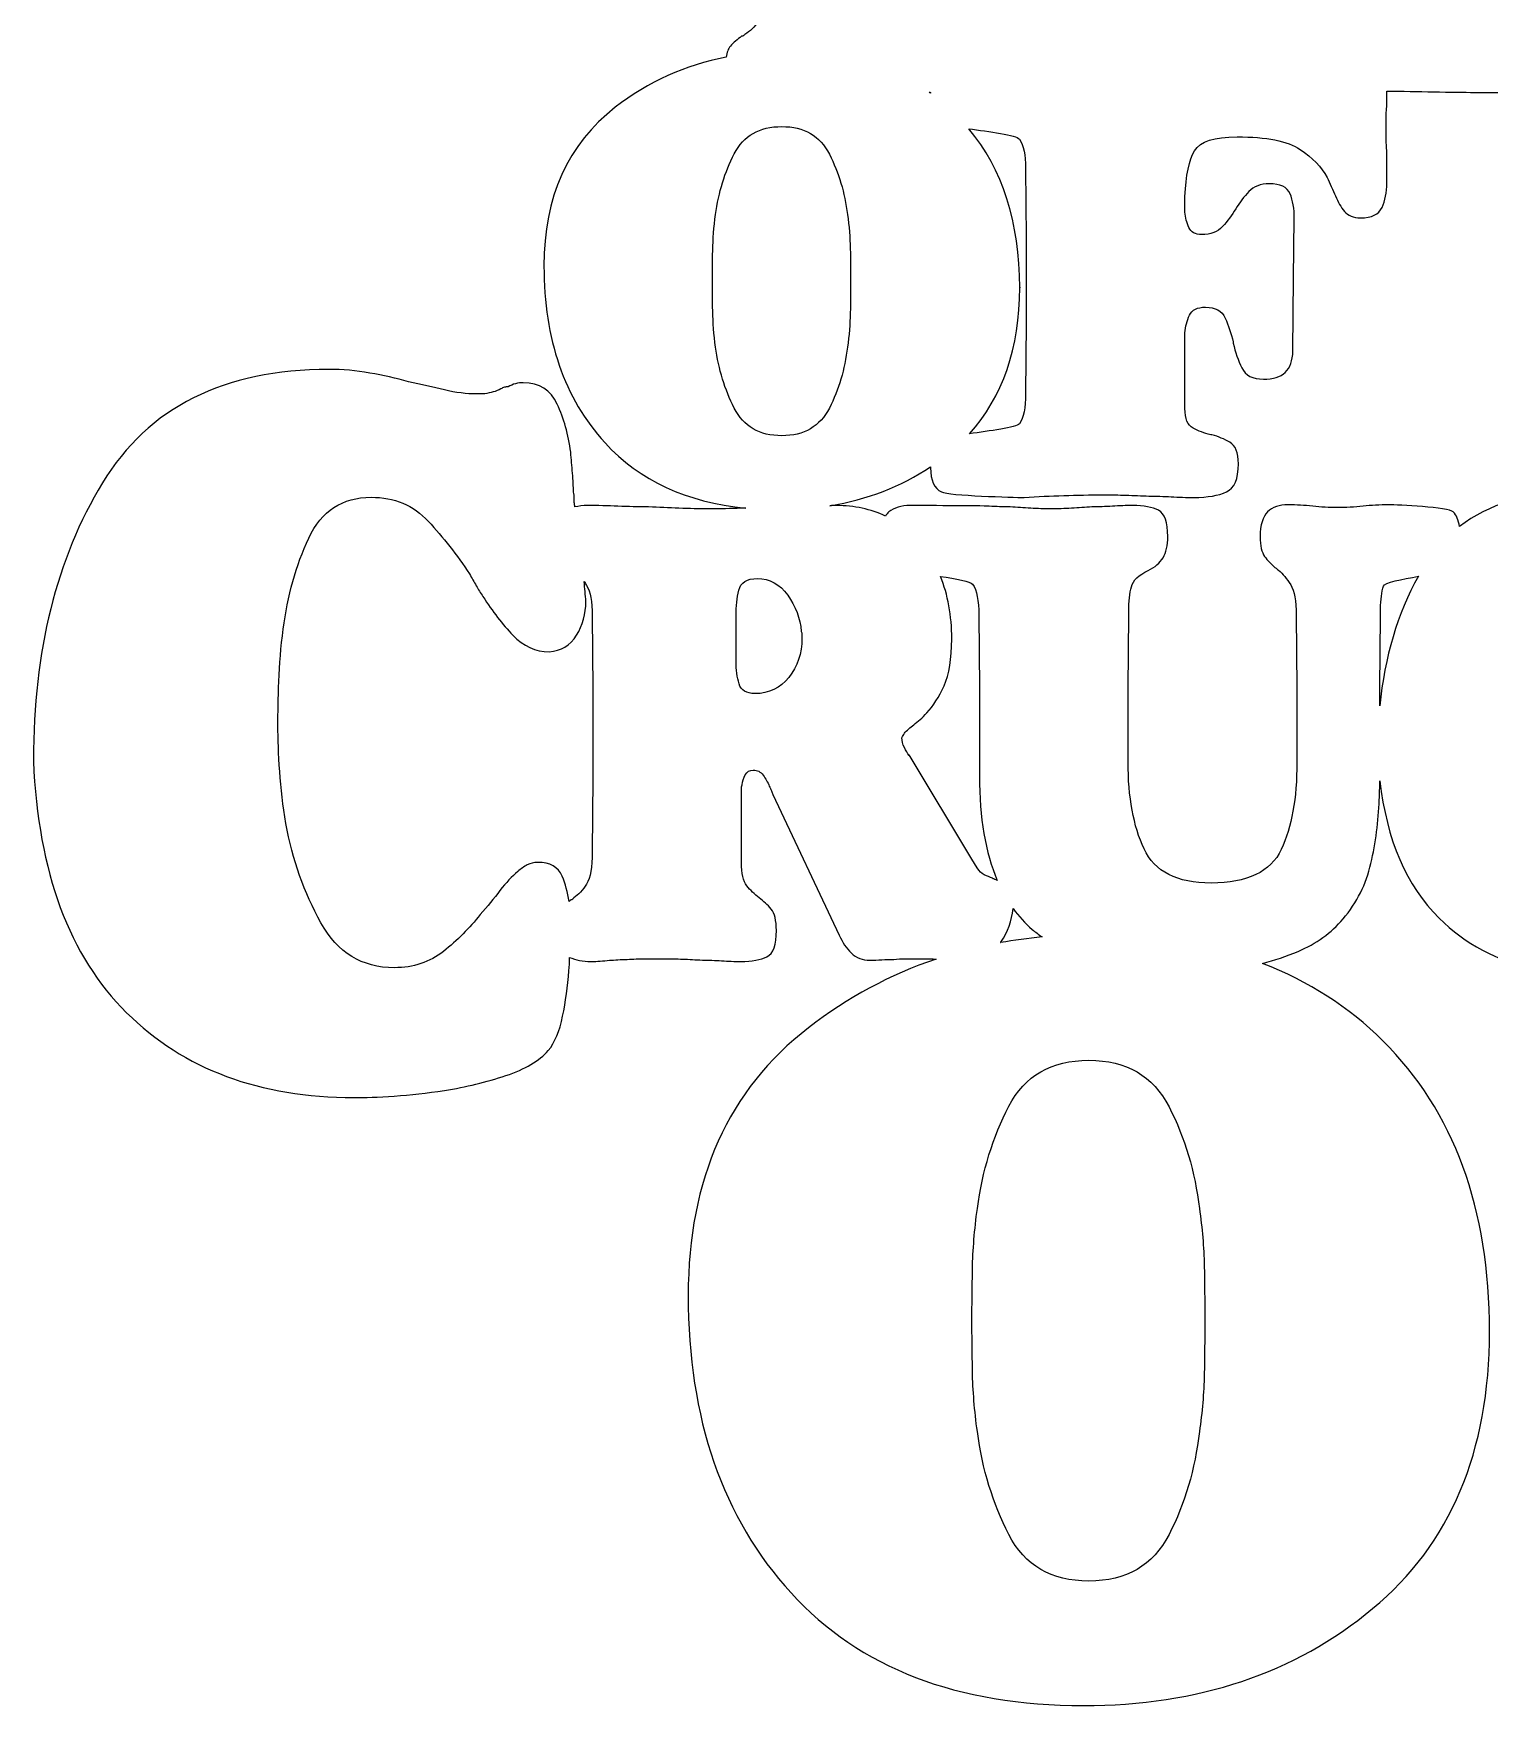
# Model space of a CAD drawing. Extents: x 0 to 737, y 1000 to 1701.
# Drawn here: x 0.1 to 290.4, y 1000.1 to 1333.5 of the extents above; entities that cross this region are included whole.
import ezdxf

# ---------------------------------------------------------------- set-up
doc = ezdxf.new("R2010")
doc.units = 0
doc.layers.add('H0103_Printing', color=7, linetype='CONTINUOUS')

msp = doc.modelspace()

# ---------------------------------------------------------------- linework, layer by layer
at = {"layer": 'H0103_Printing', "color": 1}
for points in [[(178.972096, 1321.735867)], [(186.590095, 1314.487867)], [(149.311096, 1253.264869)], [(284.416093, 1235.155869)], [(268.521093, 1199.38587)], [(192.919095, 1152.196871)]]:
    msp.add_lwpolyline(points, close=True, dxfattribs=at)
for points in [[(269.923093, 1318.863867), (269.923093, 1320.345867), (269.923093, 1321.831867)], [(269.796093, 1312.795867), (269.796093, 1315.893867), (269.796093, 1317.377867)], [(269.923093, 1303.632867), (269.923093, 1306.728867), (269.923093, 1309.828867)], [(197.899095, 1306.580867), (198.025095, 1292.708868), (198.025095, 1275.754868), (197.899095, 1261.627868)], [(229.682094, 1297.864868), (229.682094, 1298.442868), (229.682094, 1299.146868), (229.682094, 1300.940867)], [(251.212094, 1270.182868), (251.341094, 1284.663868), (251.468094, 1296.583868)], [(163.024096, 1284.791868), (163.024096, 1284.280868), (163.024096, 1283.639868)], [(196.729495, 1282.742468), (196.729495, 1282.870468)], [(229.682094, 1258.707869), (229.682094, 1272.210868), (229.682094, 1272.981868), (229.682094, 1273.753868)], [(239.294094, 1271.975868), (239.294094, 1271.719868)], [(90.089098, 1261.590868), (89.286098, 1261.590868), (88.483098, 1261.590868)], [(235.065094, 1253.434869), (234.808094, 1253.434869)], [(107.938097, 1239.973869), (107.938097, 1240.892869)], [(111.514097, 1217.35887), (111.634097, 1202.78987), (111.634097, 1184.98387)], [(140.206096, 1208.31987), (140.206096, 1217.35887)], [(188.588095, 1217.49287), (188.705095, 1202.92487), (188.705095, 1185.52387), (188.705095, 1185.38887)], [(218.341095, 1188.22187), (218.341095, 1202.92487), (218.458095, 1217.49287), (218.458095, 1218.16687)], [(251.872094, 1217.49287), (251.989094, 1202.92487), (251.989094, 1188.08687)], [(268.521093, 1199.38587), (268.521093, 1202.92487), (268.638093, 1217.35887), (268.638093, 1218.03187), (268.638093, 1218.70687)], [(153.311096, 1213.64787), (153.311096, 1212.90687)], [(0.1251, 1188.58587), (0.1251, 1188.38187)], [(174.682096, 1189.63287), (174.682096, 1189.49787)], [(188.260095, 1167.071871), (187.198095, 1168.826871), (174.682096, 1189.63287)], [(111.634097, 1184.98387), (111.514097, 1170.281871)], [(268.521093, 1184.44487), (268.521093, 1184.48487)], [(141.268096, 1168.122871), (141.268096, 1182.15187), (141.268096, 1182.89387)], [(147.527096, 1181.74687), (160.749096, 1153.690871)], [(122.082097, 1148.969871), (125.684097, 1148.969871)], [(173.973096, 1148.969871), (176.336096, 1148.969871), (178.873096, 1148.969871)], [(233.623094, 1077.995873), (233.623094, 1077.134873)], [(233.623094, 1077.134873), (233.623094, 1076.054873)]]:
    msp.add_lwpolyline(points, dxfattribs=at)
for points in [[(144.700096, 1335.925867), (143.888096, 1334.769867), (142.971096, 1333.892867), (141.946096, 1333.293867)], [(139.062097, 1330.916867), (138.636097, 1330.431867), (138.365097, 1329.689867), (138.221097, 1328.732867)], [(141.303096, 1332.907867), (140.450096, 1332.305867), (139.701097, 1331.643867), (139.062097, 1330.916867)], [(141.689096, 1333.035867), (141.603096, 1332.948867), (141.476096, 1332.907867), (141.303096, 1332.907867)], [(141.946096, 1333.293867), (141.859096, 1333.205867), (141.773096, 1333.119867), (141.689096, 1333.035867)], [(138.221097, 1328.732867), (130.055097, 1327.167867), (122.686097, 1323.843867), (116.119097, 1318.755867)], [(178.965096, 1321.539867), (178.865096, 1321.609867), (178.761096, 1321.673867), (178.660096, 1321.743867)], [(178.660096, 1321.743867), (178.764096, 1321.741867), (178.868096, 1321.737867), (178.972096, 1321.735867)], [(178.972096, 1321.735867), (178.970096, 1321.669867), (178.966096, 1321.606867), (178.965096, 1321.539867)], [(269.923093, 1321.831867), (269.923093, 1321.877867), (269.915093, 1321.915867), (269.915093, 1321.961867)], [(269.915093, 1321.961867), (271.078093, 1321.951867), (272.228093, 1321.953867), (273.397093, 1321.937867)], [(273.397093, 1321.937867), (276.515093, 1321.893867), (279.656093, 1321.831867), (282.816093, 1321.745867)], [(282.816093, 1321.745867), (285.894093, 1321.745867), (292.965093, 1321.703867), (296.085093, 1321.616867)], [(116.119097, 1318.755867), (106.633097, 1311.406867), (101.891097, 1300.853867), (101.891097, 1287.099868)], [(269.796093, 1317.377867), (269.796093, 1317.850867), (269.839093, 1318.347867), (269.923093, 1318.863867)], [(139.826097, 1309.463867), (141.705096, 1313.094867), (144.868096, 1314.910867), (149.311096, 1314.910867)], [(149.311096, 1314.910867), (153.752096, 1314.910867), (156.915096, 1313.072867), (158.794096, 1309.399867)], [(186.590095, 1314.487867), (190.490095, 1313.908867), (196.132095, 1313.211867), (196.680095, 1312.397867)], [(196.728095, 1282.809868), (196.716095, 1295.864868), (193.329095, 1306.418867), (186.590095, 1314.487867)], [(196.680095, 1312.397867), (197.492095, 1311.190867), (197.899095, 1309.251867), (197.899095, 1306.580867)], [(231.604094, 1310.104867), (232.714094, 1311.941867), (235.532094, 1312.860867), (240.064094, 1312.860867)], [(240.064094, 1312.860867), (245.959094, 1312.860867), (250.143094, 1312.027867), (252.623094, 1310.361867)], [(252.623094, 1310.361867), (255.099094, 1308.695867), (256.894094, 1306.836867), (258.006094, 1304.785867)], [(269.923093, 1309.828867), (269.839093, 1310.773867), (269.796093, 1311.762867), (269.796093, 1312.795867)], [(136.109097, 1297.351868), (136.706097, 1301.794867), (137.948097, 1305.831867), (139.826097, 1309.463867)], [(158.794096, 1309.399867), (160.673096, 1305.725867), (161.871096, 1301.709867), (162.384096, 1297.351868)], [(229.682094, 1300.940867), (229.852094, 1305.212867), (230.492094, 1308.266867), (231.604094, 1310.104867)], [(258.006094, 1304.785867), (258.262094, 1304.187867), (258.539094, 1303.568867), (258.838094, 1302.927867)], [(242.432094, 1301.966867), (241.450094, 1300.940867), (240.576094, 1299.787868), (239.807094, 1298.505868)], [(246.472094, 1303.504867), (244.761094, 1303.504867), (243.415094, 1302.991867), (242.432094, 1301.966867)], [(250.635094, 1301.517867), (250.079094, 1302.841867), (248.691094, 1303.504867), (246.472094, 1303.504867)], [(251.468094, 1296.583868), (251.468094, 1298.547868), (251.191094, 1300.191867), (250.635094, 1301.517867)], [(258.838094, 1302.927867), (259.135094, 1302.287867), (259.415094, 1301.665867), (259.671094, 1301.068867)], [(259.671094, 1301.068867), (260.184093, 1299.871868), (260.781093, 1298.845868), (261.466093, 1297.992868)], [(268.963093, 1298.761868), (269.603093, 1300.127867), (269.923093, 1301.751867), (269.923093, 1303.632867)], [(135.533097, 1290.175868), (135.576097, 1292.482868), (135.769097, 1294.872868), (136.109097, 1297.351868)], [(162.384096, 1297.351868), (162.724096, 1295.045868), (162.917096, 1292.780868), (162.960096, 1290.560868)], [(230.452094, 1294.788868), (230.023094, 1295.727868), (229.766094, 1296.753868), (229.682094, 1297.864868)], [(239.807094, 1298.505868), (239.038094, 1297.223868), (238.160094, 1296.047868), (237.180094, 1294.981868)], [(261.466093, 1297.992868), (262.149093, 1297.138868), (263.215093, 1296.711868), (264.670093, 1296.711868)], [(264.670093, 1296.711868), (266.889093, 1296.711868), (268.321093, 1297.394868), (268.963093, 1298.761868)], [(233.013094, 1293.379868), (231.731094, 1293.379868), (230.878094, 1293.847868), (230.452094, 1294.788868)], [(237.180094, 1294.981868), (236.197094, 1293.911868), (234.808094, 1293.379868), (233.013094, 1293.379868)], [(162.960096, 1290.560868), (163.001096, 1288.337868), (163.024096, 1286.414868), (163.024096, 1284.791868)], [(101.891097, 1287.099868), (101.891097, 1272.488868), (105.948097, 1260.740868), (114.067097, 1251.855869)], [(135.470097, 1284.152868), (135.470097, 1285.859868), (135.490097, 1287.867868), (135.533097, 1290.175868)], [(135.533097, 1278.127868), (135.490097, 1280.435868), (135.470097, 1282.440868), (135.470097, 1284.152868)], [(163.024096, 1283.639868), (163.024096, 1281.929868), (163.001096, 1279.964868), (162.960096, 1277.744868)], [(186.699095, 1253.650869), (193.366095, 1260.983868), (196.717095, 1270.697868), (196.728095, 1282.809868)], [(196.729495, 1282.870468), (196.729495, 1282.849468), (196.728495, 1282.830468), (196.728495, 1282.810468)], [(196.728495, 1282.810468), (196.728495, 1282.787468), (196.729495, 1282.765468), (196.729495, 1282.742468)], [(136.109097, 1270.951868), (135.769097, 1273.428868), (135.576097, 1275.820868), (135.533097, 1278.127868)], [(162.960096, 1277.744868), (162.917096, 1275.521868), (162.724096, 1273.257868), (162.384096, 1270.951868)], [(229.682094, 1273.753868), (229.766094, 1275.037868), (230.066094, 1276.218868), (230.579094, 1277.288868)], [(230.579094, 1277.288868), (231.091094, 1278.359868), (232.158094, 1278.896868), (233.783094, 1278.896868)], [(233.783094, 1278.896868), (235.748094, 1278.896868), (237.050094, 1278.170868), (237.692094, 1276.718868)], [(237.692094, 1276.718868), (238.332094, 1275.264868), (238.865094, 1273.684868), (239.294094, 1271.975868)], [(139.826097, 1258.776869), (137.948097, 1262.448868), (136.706097, 1266.507868), (136.109097, 1270.951868)], [(162.384096, 1270.951868), (161.871096, 1266.507868), (160.673096, 1262.448868), (158.794096, 1258.776869)], [(239.294094, 1271.719868), (239.721094, 1269.925868), (240.297094, 1268.279868), (241.023094, 1266.786868)], [(249.676094, 1265.888868), (250.615094, 1266.786868), (251.125094, 1268.215868), (251.212094, 1270.182868)], [(59.032099, 1266.484868), (38.084099, 1266.484868), (23.031099, 1258.940869), (13.8691, 1243.849869)], [(67.151098, 1265.771868), (64.474098, 1266.245868), (61.765098, 1266.484868), (59.032099, 1266.484868)], [(74.916098, 1264.038868), (72.419098, 1264.716868), (69.831098, 1265.292868), (67.151098, 1265.771868)], [(82.055098, 1262.406868), (79.795098, 1262.947868), (77.416098, 1263.492868), (74.916098, 1264.038868)], [(97.765098, 1263.834868), (97.288098, 1263.834868), (96.782098, 1263.763868), (96.248098, 1263.630868)], [(104.548097, 1259.552869), (103.236097, 1262.406868), (100.976097, 1263.834868), (97.765098, 1263.834868)], [(241.023094, 1266.786868), (241.749094, 1265.289868), (243.181094, 1264.543868), (245.317094, 1264.543868)], [(245.317094, 1264.543868), (247.282094, 1264.543868), (248.734094, 1264.991868), (249.676094, 1265.888868)], [(88.483098, 1261.590868), (86.457098, 1261.590868), (84.315098, 1261.860868), (82.055098, 1262.406868)], [(91.786098, 1261.998868), (91.249098, 1261.860868), (90.683098, 1261.723868), (90.089098, 1261.590868)], [(93.303098, 1262.610868), (92.825098, 1262.335868), (92.320098, 1262.131868), (91.786098, 1261.998868)], [(94.017098, 1262.915868), (93.777098, 1262.846868), (93.540098, 1262.743868), (93.303098, 1262.610868)], [(94.731098, 1263.018868), (94.491098, 1263.018868), (94.254098, 1262.983868), (94.017098, 1262.915868)], [(96.248098, 1263.630868), (95.711098, 1263.492868), (95.206098, 1263.288868), (94.731098, 1263.018868)], [(197.899095, 1261.627868), (197.899095, 1258.799869), (197.492095, 1256.808869), (196.680095, 1255.653869)], [(107.224097, 1249.965869), (106.747097, 1253.500869), (105.856097, 1256.695869), (104.548097, 1259.552869)], [(149.311096, 1253.264869), (144.868096, 1253.264869), (141.705096, 1255.101869), (139.826097, 1258.776869)], [(158.794096, 1258.776869), (156.915096, 1255.101869), (153.752096, 1253.264869), (149.311096, 1253.264869)], [(231.284094, 1254.785869), (230.215094, 1255.341869), (229.682094, 1256.648869), (229.682094, 1258.707869)], [(196.680095, 1255.653869), (196.137095, 1254.880869), (190.595095, 1254.213869), (186.699095, 1253.650869)], [(234.808094, 1253.434869), (233.526094, 1253.777869), (232.351094, 1254.228869), (231.284094, 1254.785869)], [(114.067097, 1251.855869), (120.956097, 1244.312869), (130.318097, 1239.984869), (142.131096, 1238.843869)], [(238.652094, 1251.955869), (237.543094, 1252.598869), (236.347094, 1253.090869), (235.065094, 1253.434869)], [(240.320094, 1247.647869), (240.320094, 1249.876869), (239.762094, 1251.312869), (238.652094, 1251.955869)], [(107.581097, 1245.786869), (107.461097, 1247.214869), (107.341097, 1248.606869), (107.224097, 1249.965869)], [(158.872096, 1239.316869), (166.359096, 1240.519869), (173.058096, 1243.105869), (178.969096, 1247.075869)], [(178.969096, 1247.075869), (178.968096, 1246.998869), (178.958096, 1246.934869), (178.958096, 1246.856869)], [(237.949094, 1242.054869), (239.528094, 1242.784869), (240.320094, 1244.647869), (240.320094, 1247.647869)], [(13.8691, 1243.849869), (4.7041, 1228.758869), (0.1251, 1210.33587), (0.1251, 1188.58587)], [(107.762097, 1242.013869), (107.762097, 1243.100869), (107.698097, 1244.358869), (107.581097, 1245.786869)], [(178.958096, 1246.856869), (178.958096, 1244.377869), (179.684096, 1242.775869), (181.139095, 1242.050869)], [(55.015099, 1232.837869), (57.571099, 1238.272869), (61.709098, 1240.993869), (67.419098, 1240.993869)], [(67.419098, 1240.993869), (72.062098, 1240.993869), (75.867098, 1239.393869), (78.844098, 1236.202869)], [(107.938097, 1240.892869), (107.938097, 1241.229869), (107.878097, 1241.605869), (107.762097, 1242.013869)], [(181.139095, 1242.050869), (182.589095, 1241.325869), (195.504095, 1240.961869), (197.642095, 1240.961869)], [(197.642095, 1240.961869), (200.290095, 1241.133869), (202.915095, 1241.262869), (205.523095, 1241.346869)], [(205.523095, 1241.346869), (208.128095, 1241.432869), (210.755095, 1241.474869), (213.406095, 1241.474869)], [(213.406095, 1241.474869), (214.944095, 1241.474869), (216.460095, 1241.453869), (217.955095, 1241.410869)], [(217.955095, 1241.410869), (219.448095, 1241.367869), (220.966094, 1241.304869), (222.505094, 1241.217869)], [(222.505094, 1241.217869), (223.957094, 1241.217869), (225.430094, 1241.175869), (226.925094, 1241.089869)], [(226.925094, 1241.089869), (228.421094, 1241.005869), (229.939094, 1240.961869), (231.475094, 1240.961869)], [(231.475094, 1240.961869), (234.209094, 1240.961869), (236.367094, 1241.325869), (237.949094, 1242.054869)], [(307.032092, 1241.906869), (297.735093, 1241.906869), (290.203093, 1239.649869), (284.416093, 1235.155869)], [(108.041097, 1239.058869), (108.011097, 1239.367869), (107.965097, 1239.660869), (107.938097, 1239.973869)], [(110.569097, 1239.344869), (109.625097, 1239.344869), (108.786097, 1239.245869), (108.041097, 1239.058869)], [(116.651097, 1239.209869), (114.644097, 1239.297869), (112.616097, 1239.344869), (110.569097, 1239.344869)], [(122.732097, 1239.074869), (120.683097, 1239.074869), (118.657097, 1239.118869), (116.651097, 1239.209869)], [(128.813097, 1238.804869), (126.804097, 1238.892869), (124.779097, 1238.983869), (122.732097, 1239.074869)], [(134.892097, 1238.669869), (132.845097, 1238.669869), (130.820097, 1238.713869), (128.813097, 1238.804869)], [(141.209096, 1238.804869), (139.123097, 1238.713869), (137.018097, 1238.669869), (134.892097, 1238.669869)], [(142.131096, 1238.843869), (141.826096, 1238.830869), (141.513096, 1238.817869), (141.209096, 1238.804869)], [(160.160096, 1239.344869), (159.726096, 1239.344869), (159.304096, 1239.320869), (158.872096, 1239.316869)], [(169.971096, 1237.239869), (167.064096, 1238.628869), (163.802096, 1239.344869), (160.160096, 1239.344869)], [(170.661096, 1238.063869), (170.397096, 1237.841869), (170.167096, 1237.565869), (169.971096, 1237.239869)], [(174.911096, 1239.344869), (173.100096, 1239.344869), (171.683096, 1238.916869), (170.661096, 1238.063869)], [(190.653095, 1239.209869), (189.275095, 1239.297869), (176.249096, 1239.344869), (174.911096, 1239.344869)], [(194.844095, 1239.074869), (193.427095, 1239.074869), (192.028095, 1239.118869), (190.653095, 1239.209869)], [(198.919095, 1238.804869), (197.539095, 1238.892869), (196.182095, 1238.983869), (194.844095, 1239.074869)], [(202.991095, 1238.669869), (201.653095, 1238.669869), (200.294095, 1238.713869), (198.919095, 1238.804869)], [(207.065095, 1238.804869), (205.688095, 1238.713869), (204.329095, 1238.669869), (202.991095, 1238.669869)], [(211.137095, 1239.074869), (209.799095, 1238.983869), (208.440095, 1238.892869), (207.065095, 1238.804869)], [(215.212095, 1239.209869), (213.834095, 1239.118869), (212.475095, 1239.074869), (211.137095, 1239.074869)], [(219.284095, 1239.344869), (217.946095, 1239.344869), (216.587095, 1239.297869), (215.212095, 1239.209869)], [(224.420094, 1238.399869), (223.199094, 1239.027869), (221.487094, 1239.344869), (219.284095, 1239.344869)], [(226.252094, 1233.139869), (226.252094, 1236.016869), (225.641094, 1237.770869), (224.420094, 1238.399869)], [(246.147094, 1238.063869), (245.160094, 1237.118869), (244.671094, 1235.476869), (244.671094, 1233.139869)], [(250.219094, 1239.479869), (248.486094, 1239.479869), (247.129094, 1239.007869), (246.147094, 1238.063869)], [(252.698094, 1239.411869), (251.910094, 1239.456869), (251.084094, 1239.479869), (250.219094, 1239.479869)], [(255.177094, 1239.209869), (254.312094, 1239.297869), (253.484094, 1239.365869), (252.698094, 1239.411869)], [(257.598094, 1239.007869), (256.772094, 1239.051869), (255.963094, 1239.118869), (255.177094, 1239.209869)], [(260.019093, 1238.939869), (259.231094, 1238.939869), (258.424094, 1238.960869), (257.598094, 1239.007869)], [(262.617093, 1239.007869), (261.750093, 1238.960869), (260.884093, 1238.939869), (260.019093, 1238.939869)], [(265.213093, 1239.209869), (264.346093, 1239.118869), (263.481093, 1239.051869), (262.617093, 1239.007869)], [(267.693093, 1239.411869), (266.825093, 1239.365869), (266.000093, 1239.297869), (265.213093, 1239.209869)], [(270.291093, 1239.479869), (269.423093, 1239.479869), (268.558093, 1239.456869), (267.693093, 1239.411869)], [(283.164093, 1238.063869), (282.222093, 1239.007869), (272.099093, 1239.479869), (270.291093, 1239.479869)], [(284.416093, 1235.155869), (284.210093, 1236.435869), (283.805093, 1237.422869), (283.164093, 1238.063869)], [(78.844098, 1236.202869), (81.818098, 1233.004869), (84.555098, 1229.504869), (87.055098, 1225.698869)], [(49.927099, 1214.68687), (50.757099, 1221.346869), (52.455099, 1227.397869), (55.015099, 1232.837869)], [(225.307094, 1228.940869), (225.936094, 1229.994869), (226.252094, 1231.394869), (226.252094, 1233.139869)], [(244.671094, 1233.139869), (244.671094, 1231.325869), (244.966094, 1230.009869), (245.555094, 1229.194869)], [(222.355094, 1226.395869), (223.693094, 1227.035869), (224.675094, 1227.884869), (225.307094, 1228.940869)], [(245.555094, 1229.194869), (246.147094, 1228.376869), (246.834094, 1227.651869), (247.622094, 1227.016869)], [(247.622094, 1227.016869), (247.779094, 1226.924869), (247.896094, 1226.833869), (247.976094, 1226.742869)], [(87.055098, 1225.698869), (87.529098, 1224.882869), (87.974098, 1224.099869), (88.391098, 1223.353869)], [(110.258097, 1220.192869), (110.161097, 1221.518869), (110.032097, 1222.842869), (109.897097, 1224.167869)], [(109.897097, 1224.167869), (110.065097, 1223.925869), (110.231097, 1223.676869), (110.394097, 1223.410869)], [(140.737096, 1222.483869), (141.090096, 1224.011869), (142.330096, 1224.775869), (144.456096, 1224.775869)], [(144.456096, 1224.775869), (146.896096, 1224.775869), (148.902096, 1223.673869), (150.479096, 1221.471869)], [(183.184095, 1212.73187), (183.184095, 1217.41887), (182.420095, 1221.565869), (180.933095, 1225.198869)], [(180.933095, 1225.198869), (184.042095, 1224.756869), (186.963095, 1224.252869), (187.348095, 1223.683869)], [(187.348095, 1223.683869), (188.174095, 1222.457869), (188.588095, 1220.394869), (188.588095, 1217.49287)], [(218.989095, 1223.158869), (219.345095, 1224.416869), (220.465094, 1225.494869), (222.355094, 1226.395869)], [(247.976094, 1226.742869), (248.053094, 1226.651869), (248.172094, 1226.560869), (248.329094, 1226.472869)], [(248.329094, 1226.472869), (249.194094, 1225.745869), (250.001094, 1224.770869), (250.750094, 1223.545869)], [(276.226093, 1225.251869), (272.049093, 1217.79887), (269.476093, 1209.17987), (268.521093, 1199.38587)], [(269.227093, 1223.292869), (269.415093, 1223.993869), (273.008093, 1224.646869), (276.226093, 1225.251869)], [(88.391098, 1223.353869), (88.809098, 1222.606869), (89.254098, 1221.891869), (89.732098, 1221.212869)], [(89.732098, 1221.212869), (91.634098, 1218.22187), (93.628098, 1215.63787), (95.711098, 1213.46487)], [(110.394097, 1223.410869), (111.140097, 1222.186869), (111.514097, 1220.169869), (111.514097, 1217.35887)], [(140.206096, 1217.35887), (140.206096, 1219.24587), (140.384096, 1220.953869), (140.737096, 1222.483869)], [(150.479096, 1221.471869), (152.051096, 1219.26787), (152.958096, 1216.86287), (153.194096, 1214.25487)], [(218.458095, 1218.16687), (218.458095, 1220.234869), (218.636095, 1221.896869), (218.989095, 1223.158869)], [(250.750094, 1223.545869), (251.498094, 1222.321869), (251.872094, 1220.304869), (251.872094, 1217.49287)], [(268.638093, 1218.70687), (268.715093, 1220.595869), (268.914093, 1222.122869), (269.227093, 1223.292869)], [(108.384097, 1213.46487), (109.636097, 1215.50287), (110.258097, 1217.74687), (110.258097, 1220.192869)], [(49.035099, 1204.28887), (49.152099, 1207.68387), (49.449099, 1211.14987), (49.927099, 1214.68687)], [(153.194096, 1214.25487), (153.271096, 1214.07487), (153.311096, 1213.87087), (153.311096, 1213.64787)], [(95.711098, 1213.46487), (97.794098, 1211.28787), (100.202097, 1210.20087), (102.942097, 1210.20087)], [(102.942097, 1210.20087), (105.318097, 1210.33587), (107.136097, 1211.42487), (108.384097, 1213.46487)], [(153.311096, 1212.90687), (153.311096, 1209.84887), (152.443096, 1207.24187), (150.715096, 1205.08287)], [(181.647095, 1203.40987), (182.669095, 1205.65987), (183.184095, 1208.76887), (183.184095, 1212.73187)], [(140.796096, 1203.80187), (140.400096, 1205.10387), (140.206096, 1206.61087), (140.206096, 1208.31987)], [(48.855099, 1195.51787), (48.855099, 1197.96587), (48.915099, 1200.88687), (49.035099, 1204.28887)], [(143.984096, 1201.84587), (142.253096, 1201.84587), (141.188096, 1202.49787), (140.796096, 1203.80187)], [(150.715096, 1205.08287), (148.982096, 1202.92487), (146.739096, 1201.84587), (143.984096, 1201.84587)], [(178.223096, 1198.00787), (179.482096, 1199.35687), (180.626095, 1201.15887), (181.647095, 1203.40987)], [(175.627096, 1195.64387), (176.413096, 1196.22887), (177.281096, 1197.01687), (178.223096, 1198.00787)], [(49.212099, 1186.34187), (48.972099, 1189.73887), (48.855099, 1192.79787), (48.855099, 1195.51787)], [(173.501096, 1193.47987), (173.578096, 1193.61487), (173.658096, 1193.77287), (173.737096, 1193.95487)], [(173.737096, 1193.95487), (174.210096, 1194.49487), (174.839096, 1195.05687), (175.627096, 1195.64387)], [(173.265096, 1193.00887), (173.342096, 1193.18787), (173.422096, 1193.34587), (173.501096, 1193.47987)], [(173.737096, 1191.11787), (173.422096, 1191.74787), (173.265096, 1192.37787), (173.265096, 1193.00887)], [(174.682096, 1189.49787), (174.366096, 1189.94687), (174.051096, 1190.48487), (173.737096, 1191.11787)], [(0.1251, 1188.38187), (1.0761, 1166.219871), (7.2641, 1149.497871), (18.6891, 1138.215872)], [(221.529094, 1170.888871), (219.403095, 1175.428871), (218.341095, 1181.20687), (218.341095, 1188.22187)], [(251.989094, 1188.08687), (251.989094, 1180.98287), (250.946094, 1175.205871), (248.862094, 1170.753871)], [(50.464099, 1175.941871), (49.866099, 1179.476871), (49.449099, 1182.94287), (49.212099, 1186.34187)], [(141.268096, 1182.89387), (141.268096, 1183.11787), (141.308096, 1183.36687), (141.387096, 1183.63587)], [(141.387096, 1183.63587), (141.465096, 1184.35487), (141.682096, 1185.02887), (142.035096, 1185.65887)], [(142.035096, 1185.65887), (142.391096, 1186.28687), (142.922096, 1186.60387), (143.630096, 1186.60387)], [(143.630096, 1186.60387), (144.416096, 1186.60387), (145.064096, 1186.26587), (145.579096, 1185.59187)], [(145.579096, 1185.59187), (146.088096, 1184.91787), (146.503096, 1184.17487), (146.818096, 1183.36687)], [(188.705095, 1185.38887), (188.705095, 1177.044871), (189.890095, 1170.123871), (192.247095, 1164.606871)], [(268.402093, 1180.66887), (268.479093, 1181.92587), (268.521093, 1183.18487), (268.521093, 1184.44487)], [(268.521093, 1184.48487), (269.877093, 1172.657871), (273.815093, 1163.512871), (280.347093, 1157.062871)], [(146.818096, 1183.36687), (146.975096, 1183.09687), (147.113096, 1182.80387), (147.230096, 1182.48887)], [(147.230096, 1182.48887), (147.349096, 1182.17287), (147.447096, 1181.92587), (147.527096, 1181.74687)], [(266.748093, 1167.987871), (267.693093, 1172.122871), (268.242093, 1176.351871), (268.402093, 1180.66887)], [(57.423099, 1156.160871), (54.092099, 1162.141871), (51.769099, 1168.734871), (50.464099, 1175.941871)], [(234.870094, 1164.075871), (228.099094, 1164.075871), (223.653094, 1166.345871), (221.529094, 1170.888871)], [(248.862094, 1170.753871), (246.776094, 1166.301871), (242.112094, 1164.075871), (234.870094, 1164.075871)], [(98.568098, 1167.681871), (97.910098, 1167.340871), (97.288098, 1166.898871), (96.694098, 1166.356871)], [(100.619097, 1168.192871), (99.905098, 1168.192871), (99.219098, 1168.019871), (98.568098, 1167.681871)], [(105.530097, 1165.439871), (104.753097, 1167.273871), (103.119097, 1168.192871), (100.619097, 1168.192871)], [(111.514097, 1170.281871), (111.514097, 1167.223871), (111.140097, 1165.088871), (110.394097, 1163.874871)], [(142.330096, 1163.537871), (141.624096, 1164.435871), (141.268096, 1165.965871), (141.268096, 1168.122871)], [(189.677095, 1165.720871), (189.125095, 1165.990871), (188.653095, 1166.439871), (188.260095, 1167.071871)], [(261.200093, 1156.928871), (263.953093, 1160.165871), (265.803093, 1163.851871), (266.748093, 1167.987871)], [(96.694098, 1166.356871), (95.503098, 1165.403871), (94.311098, 1164.145871), (93.122098, 1162.583871)], [(106.891097, 1160.367871), (106.616097, 1162.218871), (106.170097, 1163.916871), (105.530097, 1165.439871)], [(110.394097, 1163.874871), (109.643097, 1162.659871), (108.799097, 1161.736871), (107.854097, 1161.108871)], [(191.331095, 1165.045871), (190.778095, 1165.224871), (190.227095, 1165.450871), (189.677095, 1165.720871)], [(191.567095, 1164.909871), (191.487095, 1164.909871), (191.408095, 1164.953871), (191.331095, 1165.045871)], [(191.803095, 1164.774871), (191.723095, 1164.862871), (191.644095, 1164.909871), (191.567095, 1164.909871)], [(192.247095, 1164.606871), (192.097095, 1164.658871), (191.959095, 1164.730871), (191.803095, 1164.774871)], [(93.122098, 1162.583871), (91.931098, 1161.020871), (90.623098, 1159.422871), (89.197098, 1157.792871)], [(107.264097, 1160.703871), (107.132097, 1160.597871), (107.018097, 1160.477871), (106.891097, 1160.367871)], [(107.618097, 1160.838871), (107.541097, 1160.749871), (107.421097, 1160.703871), (107.264097, 1160.703871)], [(107.854097, 1161.108871), (107.775097, 1161.018871), (107.697097, 1160.928871), (107.618097, 1160.838871)], [(144.811096, 1161.108871), (143.867096, 1161.827871), (143.039096, 1162.637871), (142.330096, 1163.537871)], [(147.172096, 1158.883871), (146.463096, 1159.736871), (145.675096, 1160.479871), (144.811096, 1161.108871)], [(89.197098, 1157.792871), (87.055098, 1155.071871), (84.615098, 1152.623871), (81.878098, 1150.450871)], [(148.233096, 1154.633871), (148.233096, 1156.611871), (147.880096, 1158.027871), (147.172096, 1158.883871)], [(192.982095, 1152.278871), (194.385095, 1154.303871), (195.186095, 1156.543871), (195.398095, 1158.991871)], [(195.398095, 1158.991871), (196.529095, 1157.437871), (197.796095, 1156.046871), (199.214095, 1154.836871)], [(280.347093, 1157.062871), (285.536093, 1151.937871), (291.873093, 1148.572871), (299.362093, 1146.966871)], [(72.062098, 1147.188871), (65.634098, 1147.188871), (60.754098, 1150.175871), (57.423099, 1156.160871)], [(146.346096, 1149.373871), (147.604096, 1150.001871), (148.233096, 1151.754871), (148.233096, 1154.633871)], [(160.749096, 1153.690871), (161.378096, 1152.250871), (162.185096, 1151.059871), (163.170096, 1150.115871)], [(199.214095, 1154.836871), (199.848095, 1154.294871), (200.525095, 1153.805871), (201.199095, 1153.312871)], [(252.225094, 1150.453871), (255.846094, 1151.980871), (258.838094, 1154.139871), (261.200093, 1156.928871)], [(81.878098, 1150.450871), (79.138098, 1148.274871), (75.867098, 1147.188871), (72.062098, 1147.188871)], [(201.199095, 1153.312871), (198.387095, 1153.053871), (195.627095, 1152.682871), (192.919095, 1152.196871)], [(192.919095, 1152.196871), (192.939095, 1152.225871), (192.962095, 1152.249871), (192.982095, 1152.278871)], [(245.127094, 1148.021871), (247.525094, 1148.670871), (249.893094, 1149.468871), (252.225094, 1150.453871)], [(106.867097, 1146.576871), (106.937097, 1147.467871), (106.981097, 1148.358871), (107.010097, 1149.250871)], [(107.010097, 1149.250871), (108.216097, 1148.714871), (109.631097, 1148.429871), (111.278097, 1148.429871)], [(111.278097, 1148.429871), (111.907097, 1148.429871), (112.518097, 1148.453871), (113.109097, 1148.497871)], [(113.109097, 1148.497871), (113.699097, 1148.542871), (114.307097, 1148.611871), (114.939097, 1148.699871)], [(114.939097, 1148.699871), (115.488097, 1148.699871), (116.062097, 1148.721871), (116.651097, 1148.767871)], [(116.651097, 1148.767871), (117.243097, 1148.812871), (117.851097, 1148.834871), (118.482097, 1148.834871)], [(118.482097, 1148.834871), (119.661097, 1148.924871), (120.861097, 1148.969871), (122.082097, 1148.969871)], [(125.684097, 1148.969871), (127.022097, 1148.969871), (128.320097, 1148.947871), (129.580097, 1148.902871)], [(129.580097, 1148.902871), (130.839097, 1148.856871), (132.137097, 1148.789871), (133.477097, 1148.699871)], [(133.477097, 1148.699871), (134.733097, 1148.699871), (136.015097, 1148.655871), (137.313097, 1148.564871)], [(137.313097, 1148.564871), (138.611097, 1148.476871), (139.890097, 1148.429871), (141.151096, 1148.429871)], [(141.151096, 1148.429871), (143.352096, 1148.429871), (145.085096, 1148.745871), (146.346096, 1149.373871)], [(180.052095, 1148.906871), (170.904096, 1145.813871), (162.421096, 1141.253871), (154.613096, 1135.205872)], [(163.170096, 1150.115871), (164.154096, 1149.170871), (165.394096, 1148.699871), (166.888096, 1148.699871)], [(166.888096, 1148.699871), (167.675096, 1148.699871), (168.463096, 1148.721871), (169.251096, 1148.767871)], [(169.251096, 1148.767871), (170.037096, 1148.812871), (170.825096, 1148.834871), (171.611096, 1148.834871)], [(171.611096, 1148.834871), (172.397096, 1148.924871), (173.185096, 1148.969871), (173.973096, 1148.969871)], [(178.873096, 1148.969871), (179.257096, 1148.969871), (179.660096, 1148.925871), (180.052095, 1148.906871)], [(269.135093, 1132.613872), (262.336093, 1139.377872), (254.324094, 1144.501871), (245.127094, 1148.021871)], [(105.619097, 1137.500872), (106.213097, 1140.423871), (106.627097, 1143.447871), (106.867097, 1146.576871)], [(18.6891, 1138.215872), (30.114099, 1126.928872), (45.223099, 1121.289872), (64.028098, 1121.289872)], [(102.762097, 1130.669872), (104.070097, 1132.301872), (105.021097, 1134.576872), (105.619097, 1137.500872)], [(154.613096, 1135.205872), (138.636097, 1122.824872), (130.648097, 1105.051872), (130.648097, 1081.883873)], [(94.283098, 1125.674872), (98.151098, 1126.963872), (100.976097, 1128.629872), (102.762097, 1130.669872)], [(290.396093, 1074.656873), (290.374093, 1099.211873), (283.286093, 1118.529872), (269.135093, 1132.613872)], [(194.548095, 1119.553872), (197.713095, 1125.668872), (203.041095, 1128.728872), (210.525095, 1128.728872)], [(210.525095, 1128.728872), (218.005095, 1128.728872), (223.333094, 1125.632872), (226.498094, 1119.446872)], [(82.055098, 1122.717872), (86.341098, 1123.398872), (90.414098, 1124.383872), (94.283098, 1125.674872)], [(64.028098, 1121.289872), (66.171098, 1121.289872), (68.848098, 1121.390872), (72.062098, 1121.594872)], [(72.062098, 1121.594872), (75.272098, 1121.798872), (78.603098, 1122.174872), (82.055098, 1122.717872)], [(188.287095, 1099.151873), (189.292095, 1106.633872), (191.383095, 1113.435872), (194.548095, 1119.553872)], [(226.498094, 1119.446872), (229.663094, 1113.255872), (231.681094, 1106.492872), (232.545094, 1099.151873)], [(187.316095, 1087.064873), (187.389095, 1090.949873), (187.714095, 1094.975873), (188.287095, 1099.151873)], [(232.545094, 1099.151873), (233.118094, 1095.266873), (233.443094, 1091.451873), (233.516094, 1087.712873)], [(187.209095, 1076.918873), (187.209095, 1079.794873), (187.244095, 1083.176873), (187.316095, 1087.064873)], [(233.516094, 1087.712873), (233.584094, 1083.967873), (233.623094, 1080.728873), (233.623094, 1077.995873)], [(130.648097, 1081.883873), (130.648097, 1057.271874), (137.482097, 1037.481874), (151.158096, 1022.516874)], [(187.316095, 1066.769873), (187.244095, 1070.657873), (187.209095, 1074.035873), (187.209095, 1076.918873)], [(233.623094, 1076.054873), (233.623094, 1073.174873), (233.584094, 1069.864873), (233.516094, 1066.124873)], [(267.086093, 1019.385875), (282.605093, 1032.246874), (290.374093, 1050.670874), (290.396093, 1074.656873)], [(188.287095, 1054.682874), (187.714095, 1058.854874), (187.389095, 1062.884873), (187.316095, 1066.769873)], [(233.516094, 1066.124873), (233.443094, 1062.380873), (233.118094, 1058.567874), (232.545094, 1054.682874)], [(194.548095, 1034.174874), (191.383095, 1040.360874), (189.292095, 1047.196874), (188.287095, 1054.682874)], [(232.545094, 1054.682874), (231.681094, 1047.196874), (229.663094, 1040.360874), (226.498094, 1034.174874)], [(210.525095, 1024.889874), (203.041095, 1024.889874), (197.713095, 1027.983874), (194.548095, 1034.174874)], [(226.498094, 1034.174874), (223.333094, 1027.983874), (218.005095, 1024.889874), (210.525095, 1024.889874)], [(151.158096, 1022.516874), (164.830096, 1007.546875), (184.259095, 1000.064875), (209.443095, 1000.064875)], [(209.443095, 1000.064875), (232.327094, 1000.064875), (251.541094, 1006.502875), (267.086093, 1019.385875)]]:
    msp.add_open_spline(points, degree=3, dxfattribs=at)

doc.saveas('drawing.dxf')
